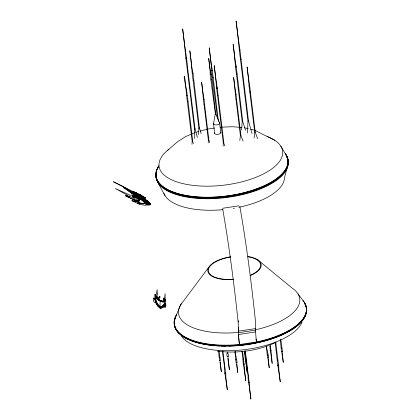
<?xml version="1.0" encoding="UTF-8"?>
<svg xmlns="http://www.w3.org/2000/svg" width="420" height="420" viewBox="0 0 420 420"><rect width="100%" height="100%" fill="white"/><g stroke="black" fill="none" stroke-linecap="round" stroke-linejoin="round"><path stroke-width="0.63" d="M303.051 300.547A66.559 28.445 -6.9 0 1 256.615 341.959L239.458 344.526C237.925 336.074 238.822 327.511 237.825 318.985C233.84 282.182 229.084 245.432 222.679 208.966M159.096 299.891L157.757 297.166L155.006 294.661L155.72 295.229C155.001 299.245 156.602 303.613 159.637 306.306C158.755 308.816 163.391 308.789 161.774 306.348C164.357 305.34 165.123 302.201 164.797 299.707L165.69 299.927L163.737 300.111L162.194 301.418C161.774 300.295 156.823 299.901 157.752 299.366L162.456 301.686L162.881 302.353M165.149 299.455L165.102 293.601L164.462 299.224L164.509 298.599M146.155 200.876L145.64 200.54C140.952 198.398 136.899 194.166 131.728 193.352L123.664 187.74L123.533 187.005L140.511 196.549L150.743 204.64L145.861 201.059L143.976 201.08M127.008 188.638L133.234 191.741L137.246 194.518L137.004 193.473L137.797 193.951M136.925 193.809L137.86 194.24L137.949 194.654L136.925 193.809L137.75 194.161L138.385 195.206L137.382 193.94M145.808 200.739L146.281 201.353L145.976 200.776M150.701 204.645L149.425 202.944L145.556 199.731L148.496 201.978L147.236 201.448M159.894 306.443L159.868 307.944L161.684 307.645M160.015 307.892L160.104 300.526L160.12 300.988M138.563 193.935L139.582 194.733L133.14 191.51L137.072 193.667L137.734 193.636L135.492 192.407M255.964 338.914L256.615 341.959C255.077 333.501 255.98 324.938 254.977 316.418C250.992 279.61 246.236 242.865 239.831 206.393M161.569 307.76L160.954 308.07L160.813 306.548L159.978 306.474M159.721 306.358L159.92 307.855M223.157 146.181L223.298 142.91L217.529 95.261C216.048 85.439 215.765 75.469 214.19 65.62M159.637 306.306L159.621 307.697M155.096 299.492L153.416 298.064C152.712 300.048 153.983 303.324 156.418 303.109M155.552 298.557L154.76 298.667L155.006 294.661L155.426 296.205L156.119 296.462L157.752 299.366M157.7 298.258L157.757 297.166M158.083 298.562L159.899 296.415L159.789 298.604L159.196 300.08M159.768 307.902L159.831 306.642M163.931 300.562L163.349 298.116L163.27 300.909M164.63 303.03L165.443 303.933L165.69 299.927L165.049 300.951L164.293 300.494L162.456 301.686M164.005 306.138C164.483 309.309 166.635 306.217 165.753 304.148L165.018 304.5L164.897 304.227L165.207 304.558L164.829 305.303L164.11 304.195M194.24 138.495L194.497 128.977L187.036 67.358C185.209 54.632 184.569 41.769 182.648 29.027M247.559 133.03L247.942 120.965L240.487 59.341C238.655 46.62 238.019 33.758 236.093 21.016C237.305 33.847 239.783 46.494 241.028 59.294L248.488 120.913L252.047 133.623M146.155 201.017L145.845 200.802M159.558 306.254L159.474 307.724L157.091 304.868L155.505 301.481L155.841 302.379L156.466 301.712M191.982 144.291L192.187 141.529L187.331 101.404C186.039 93.14 185.939 84.735 184.553 76.44M144.344 199.558L147.315 201.043L146.108 200.603M147.898 203.065L147.714 203.18M148.029 203.564L147.971 203.684M147.945 203.863L147.929 204.115M159.311 306.054L159.311 307.304M208.168 142.847L208.399 140.48L204.062 104.648C202.876 97.277 202.886 89.764 201.611 82.357M136.894 195.059C136.017 194.959 137.461 196.313 137.188 195.384M137.198 195.667L137.13 195.316L137.099 195.647M137.639 195.5L137.587 195.799M137.403 197.6L137.413 197.867M138.075 196.025L137.692 196.093M138.39 196.156L138.506 196.066M138.841 196.644C138.464 195.184 138.254 197.279 138.878 196.382M139.645 196.844L139.178 196.555L139.429 197.053M139.739 197.117L139.729 197.027M140.453 197.731L140.574 197.379M140.837 197.662C142.553 197.978 139.445 198.44 138.437 197.022L138.773 197.232M141.298 198.23L141.419 197.878M198.487 134.552L198.902 128.158L193.132 80.509C191.651 70.681 191.368 60.716 189.793 50.862M241.605 129.917L242.203 121.664L236.439 74.014C234.953 64.187 234.67 54.222 233.095 44.373M161.007 307.844L160.367 308.07L160.314 306.548M139.01 200.54L139.162 200.13M254.105 138.043L254.704 132.158L249.853 92.033C248.556 83.764 248.462 75.364 247.076 67.064M158.834 305.571C159.364 308.821 155.138 303.104 156.786 302.447M156.308 294.74L157.148 289.679L157.521 295.507M124.987 188.548L125.16 187.898L133.198 192.754L135.986 194.843L136.369 196.166M239.799 140.516L240.403 135.681L236.066 99.855C234.88 92.479 234.89 84.966 233.615 77.558M140.306 197.657L140.579 198.387M158.377 305.041L158.088 306.296L158.156 306.022M165.286 305.823L165.491 305.23L165.48 306.957M288.298 163.238L284.508 177.697A61.047 26.087 -6.9 0 1 238.775 207.307M147.761 202.214L145.918 201.254L150.78 204.582L149.268 204.965L147.284 204.74L150.628 204.719L146.044 201.569M146.323 203.086L148.433 203.138C153.059 205.632 147.683 204.95 146.963 203.238M150.78 204.582L147.457 202.225L150.549 204.782M147.268 205.007L144.601 205.286L139.655 204.23L140.165 202.965L142.978 203.569L144.501 203.406L147.268 205.007L147.452 204.677L145.672 202.031L142.506 199.28L139.382 197.132L133.99 194.45L137.361 197.568M157.941 304.453L157.621 305.519M184.611 76.435C182.522 75.086 189.053 98.238 186.638 95.251M208.745 58.49L210.31 70.943L211.16 74.597L210.662 74.855L210.178 74.686L210.137 70.959L208.688 58.495M193.394 143.535C192.402 139.608 191.735 142.301 192.728 141.477L187.367 95.366M211.16 74.597L215.686 113.831L215.413 113.972L210.178 74.686L211.145 74.545M209.706 142.616L208.934 140.396L208.399 140.48L208.94 140.427L204.603 104.601C203.994 97.151 202.193 89.854 201.668 82.352M239.179 50.148L239.773 50.353L239.999 49.975M224.737 145.945C224.018 142.49 222.847 142.863 223.839 142.863L218.075 95.214C217.166 85.312 215.066 75.563 214.247 65.615M233.672 77.553C234.208 85.055 235.988 92.353 236.607 99.802L240.944 135.629L240.44 135.618M247.133 67.058C247.805 75.5 249.601 83.643 250.394 91.98L255.25 132.106L254.746 132.095M219.051 350.868L220.463 360.738L219.497 360.88L219.854 360.591M227.078 352.879C228.175 351.745 229.031 357.42 227.829 357.084C226.916 357.467 226.207 352.658 227.619 352.826M227.273 389.697L224.879 373.086M235.468 351.519C234.208 351.887 238.838 365.08 236.219 362.712M246.435 364.182L245.9 364.266L244.351 351.477L244.629 351.335M242.471 351.246C243.999 361.074 244.487 370.902 245.795 380.777L243.427 364.119M250.871 398.99L249.265 386.237L248.425 382.436M272.144 363.253C272.26 357.541 269.75 351.771 270.07 346.332C271.997 351.046 270.564 358.118 272.197 363.248M266.878 346.164C265.54 346.553 270.396 360.37 267.708 357.992M283.258 362.26L281.642 351.367M280.208 381.759L277.814 365.153M280.822 339.617L282.471 351.44L281.505 351.587M137.555 201.149L138.448 198.434L139.472 199.658L138.863 201.516L137.377 201.689M138.537 201.527L139.214 199.474M128.279 196.329L125.9 195.473L126.163 196.103L137.776 201.71L138.254 200.513M165.753 304.148L165.307 304.762L165.165 304.3M143.992 200.172L140.805 198.067L144.286 199.925L143.53 199.379L140.732 198.03L144.501 200.277L138.453 196.959L140.264 197.741L140.527 197.3M159.259 299.975L162.026 301.334M158.781 300.216L160.198 300.804M161.579 301.487L162.057 301.245M141.524 198.56C140.322 200.676 144.716 201.227 144.538 203.38M157.526 303.828L157.091 304.868L157.421 304.469M159.899 296.415L158.235 298.83M164.829 305.303L164.199 304.017M154.76 298.667L155.211 300.562L155.93 300.163M155.012 299.528L155.72 299.366M155.211 300.562L155.132 300.263L155.862 299.911M160.75 300.883L160.676 300.562L160.167 300.893M159.427 307.561C159.196 303.618 160.162 309.477 158.676 306.831M160.115 307.923L160.062 306.5M160.146 306.521L160.241 307.955M165.417 300.416L164.566 300.121L164.293 300.494M161.579 307.902L161.301 306.479L161.774 306.348M162.23 306.143L162.619 307.598L162.572 307.01M162.661 305.875L163.175 307.193L162.619 307.598M163.07 305.545L163.653 306.8L163.128 307.282M163.448 305.156L164.099 306.338L163.606 306.894M165.443 303.933L165.16 304.647L164.388 303.639M163.795 304.705L164.509 305.807L164.052 306.432M157.143 303.156L156.634 304.08L157.001 303.739M164.566 300.121L164.797 299.707M136.642 195.059L136.82 195.473M136.957 195.101L136.616 195.216M139.997 197.101L140.343 197.096M140.915 197.516L141.199 198.114M140.879 198.041C142.978 199.017 138.574 196.991 139.734 197.605M165.448 305.419L165.569 306.673M164.462 305.902L164.871 305.225M155.269 300.51L155.505 301.481L156.182 300.946M157.873 298.489L158.597 297.644M126.263 189.362L126.667 188.858L132.389 192.218M208.803 267.22L180.726 304.742L176.626 314.354A66.559 28.445 -6.9 0 0 239.458 344.526L238.896 338.331M138.091 201.495L131.917 200.739L138.5 203.852L139.503 202.75L140.165 202.965M136.705 199.883L135.791 200.897L134.085 199.547M187.121 67.263L187.583 67.305C186.328 54.505 183.876 41.858 182.705 29.022M192.129 73.332L192.418 73.615L193.037 73.353L192.014 68.239L189.851 50.857M211.05 79.679L211.475 79.616M235.431 66.838L235.72 67.121L236.339 66.859L235.316 61.745L233.153 44.368M216.526 88.09L216.941 88.368L217.371 88.011M248.026 120.876L248.409 120.839M248.036 377.213L248.409 382.494M277.415 359.956L277.877 359.998L275.683 341.864M167.653 150.297L177.697 141.682L185.572 136.584L194.565 132.793M165.359 304.306L165.553 303.98L165.643 306.343M133.161 191.798L136.064 193.83M135.723 196.098L133.702 195.962L132.311 195.353L134.043 196.219M136.012 194.014L137.377 194.187L145.997 199.972L141.535 196.943M137.786 194.549L139.325 195.4L139.477 195.883M139.151 196.712L139.76 197.174M142.837 197.815L140.501 196.497M142.112 198.686L144.286 199.925M141.713 199.169L143.861 200.125L140.816 198.072L144.491 200.172L140.842 198.072L143.566 200.004M140.59 197.888L139.629 197.474L143.53 199.427M143.661 199.532L140.821 198.051L146.176 201.149L145.898 200.949M144.197 200.261L140.837 198.077L143.414 199.306L143.955 199.684L140.837 198.061L144.312 200.267M145.945 201.233L145.892 200.902M147.326 201.002L146.06 200.293L150.145 203.59M147.105 200.975L149.504 202.881L148.355 202.472M148.36 204.908L147.829 204.267L146.827 204.115L147.357 204.682M149.268 204.965L146.543 203.443M150.449 203.994L150.707 204.43M150.554 204.136L147.452 201.878M150.67 204.341L147.641 202.099M150.722 204.582L145.898 201.311M154.513 298.683L155.032 299.208M137.309 203.422L138.826 202.503L139.503 202.75M185.861 58.055C185.341 58.821 187.583 58.007 186.207 57.96M224.485 367.889L224.81 373.202M242.949 358.974L241.925 351.293M146.044 201.28L147.551 201.989M147.299 201.59L146.013 201.085L147.467 201.716M127.491 190.181L128.111 189.819L133.198 192.754M159.296 299.88L158.818 300.121L161.123 301.261M136.726 195.064L137.025 195.158M138.821 196.733L138.91 196.455M141.067 197.951L141.43 198.114L141.12 197.61M162.083 307.834L162.666 307.503M137.072 193.505L137.576 193.798L134.862 193.006L137.734 193.636M203.448 99.136C202.535 99.682 204.818 99.545 203.936 99.094M235.452 94.343C234.533 94.978 237.006 94.6 235.825 94.285M276.108 342.279C257.901 350.968 237.122 353.682 217.182 351.115M246.745 366.256L245.926 366.24L246.283 365.946M156.891 298.982L157.364 298.825M148.071 203.805L148.019 204.067M211.848 70.292L211.481 70.534L217.46 118.162M249.281 85.848C248.068 86.31 250.52 86.383 249.653 85.838M195.762 132.284L198.87 131.439M200.114 131.103L207.58 129.082L214.531 128.037M145.593 201.007L144.512 201.049M155.657 299.05L154.975 299.303M128.662 190.995L129.486 190.775L133.964 193.289M222.826 208.247L238.733 205.863M238.392 331.17L255.544 328.603M238.555 332.671L255.707 330.099M238.324 334.541L255.476 331.968M160.813 306.548L161.301 306.479M157.001 298.258L156.466 298.316L158.597 299.161M133.256 197.148L134.431 197.027L138.448 198.161M192.554 73.185L193.037 73.353L199.442 128.105L201.169 133.665M216.951 87.943L217.297 87.974M220.216 127.186L232.806 126.73L241.899 127.523M270.627 350.249L271.11 350.411L270.149 350.558M281.988 351.272L282.471 351.44M227.84 356.659L228.322 356.827M243.773 364.024L244.256 364.193L243.29 364.34M278.24 365.006L278.723 365.174L278.78 368.991L280.266 381.754M225.309 372.944L225.792 373.107L225.845 376.929L227.33 389.692M129.764 191.798L130.783 191.72L134.689 193.82M138.133 201.527L138.863 201.516M130.604 196.56C129.953 197.694 121.107 194.213 128.504 196.954M145.551 198.093L136.726 194.093M163.585 300.389L164.803 300.405M147.326 201.327L148.355 201.894M129.785 196.161L126.236 196.046L137.855 201.653M137.529 195.536L137.802 195.599M139.22 196.534L139.498 196.597M138.49 201.521L136.721 201.359M136.726 201.695L131.917 200.739M137.109 193.468L137.424 193.641L137.135 193.73M140.511 196.549L141.172 196.591L139.251 195.458M147.829 204.267L146.496 203.243M156.077 297.628L156.671 297.67M268.186 357.893L268.538 358.06M236.696 362.612L237.048 362.786M159.154 300.095L158.917 300.101M135.691 196.019L133.775 195.904M136.71 197.342L134.085 197.006L136.752 197.484M130.788 192.586L131.911 192.707L133.019 193.609L134.043 197.143M137.015 201.395L138.196 201.574L137.681 200.76L138.07 201.038M163.406 300.636L164.535 300.783M140.28 197.92L140.632 197.983M139.162 194.245L145.572 198.083L139.156 194.471M155.731 296.924L156.377 297.071M244.498 127.748L248.246 128.656M250.745 129.26L254.489 130.168L274.838 140.322M248.409 377.134L248.54 377.223C249.701 384.421 249.669 391.755 250.929 398.984M134.458 192.554L137.303 194.25M139.01 197.531L139.487 197.652L139.125 197.442M163.202 300.851L164.225 301.119M136.196 201.243L135.098 200.923C147.751 207.443 147.535 201.957 136.405 196.964L139.209 199.343M136.899 193.924L136.295 193.741L137.881 194.696M134.431 197.027L132.148 196.245M138.5 203.852L139.655 204.23M157.416 299.05L158.839 299.534M139.403 197.4L140.401 197.799M140.968 198.072L141.446 198.245M128.583 196.896L127.596 196.644L127.118 195.93M139.912 197.71L140.584 197.951L138.406 196.917L139.871 197.573M161.905 301.471L162.194 301.602M140.243 197.022L140.038 197.327L140.495 197.631M140.128 197.038L140.406 197.153M141.346 198.188L142.133 198.671M137.823 198.135L137.377 197.647L139.472 199.658M137.508 196.513L139.708 197.505M140.6 196.508L147.047 200.902M164.992 304.416L165.286 304.364L164.483 303.403M139.823 200.959L138.863 200.508M141.971 197.39L141.482 197.201L143.435 198.198M143.372 199.337L137.356 196.518M141.251 196.817L140.464 196.508L141.298 196.849M142.984 199.972L146.328 201.484M162.981 301.04L163.884 301.403M142.385 196.098L145.257 197.993M141.451 196.943L140.432 196.529L141.524 196.985M138.653 199.379L132.689 196.513M141.703 197.09L140.401 196.56L141.803 197.153M141.992 197.274L140.375 196.597L142.501 197.589M142.238 196.313L142.916 196.586L139.724 194.539M142.328 197.479L140.348 196.639L142.128 197.353M142.448 198.072L143.488 198.518M141.466 197.295L143.209 198.046M141.545 195.736L141.95 195.914M141.351 198.272L141.981 198.518M141.409 197.222L143.052 197.946M136.405 199.626L131.208 197.206M141.288 195.899L141.787 196.119M136.474 193.258L133.061 191.678L135.623 192.953M136.185 193.384L134.689 192.707M141.351 197.143L142.884 197.831M139.057 197.19L140.107 197.621M141.509 198.35L140.779 197.978L144.532 200.23L142.202 199.038M140.595 195.31L141.094 195.536M149.153 203.27L150.549 203.963L147.32 201.747M139.472 194.791L140.049 195.059M139.493 195.074L140.138 195.374M123.181 186.443L113.405 181.771L122.908 186.701M139.871 197.489L140.39 197.731M144.391 200.282L140.816 198.051L144.522 200.256L140.847 198.077L143.729 199.521M149.499 203.71L150.696 204.183L147.562 201.994M138.101 194.423L138.815 194.759M147.43 204.514L144.596 203.123M212.321 70.303L218.395 121.333M255.171 132.032L257.675 138.768M240.865 135.555L243.143 141.23M138.395 196.849L139.046 197.164M277.809 365.363L278.723 365.174L277.867 359.966M249.249 382.263L249.134 382.61L248.425 382.546M140.469 198.025L144.433 200.056M141.109 198.66L142.359 199.447M131.654 195.883L115.364 188.543L127.376 195.2M142.385 197.836L142.978 198.125M148.312 203.674L149.431 204.23M133.14 191.51L138.495 194.129M125.874 188.076L123.606 186.947L133.098 193.547L134.117 197.08M125.801 188.134L123.533 187.005L131.911 192.707L135.366 194.339M123.664 187.74L128.924 190.36M141.178 196.985L142.401 197.6M141.073 197.017L142.422 197.678M141.047 197.117L142.417 197.72M145.509 200.062L146.134 200.377M146.591 201.138L145.877 200.786L146.853 201.338M139.876 197.883L141.041 198.46L140.71 198.02M148.617 202.855L150.187 203.637M136.93 197.39L141.225 199.731M149.609 203.784L150.78 204.367M147.829 203.254L150.454 204.556M146.942 203.742L148.024 204.278M125.9 195.473L128.825 196.928M135.749 200.975L138.826 202.503M156.119 296.462L154.959 294.751M141.482 198.366L143.808 199.584M140.616 198.266L140.999 198.466M139.361 197.258L139.739 197.458M135.098 192.439L136.752 193.326M143.882 199.642L140.837 198.067L144.454 200.282M154.875 299.681L153.416 298.064M142.007 198.566L142.574 198.881M143.215 198.44L144.202 198.986M156.691 297.848L158.382 298.772M139.776 194.796L140.564 195.248M162.734 301.198L163.511 301.644M143.955 199.017L146.396 200.456M130.673 191.147L131.544 191.683M140.196 197.064L140.49 197.342M137.897 196.109L137.55 195.793M138.742 196.665L138.448 196.382M140.432 197.662L140.18 197.363M137.755 198.109L137.503 197.809M144.611 199.563L146.779 200.912M156.261 297.139L158.188 298.379M145.173 200.072L147.588 201.642M149.504 202.881L150.334 203.716L146.99 201.453M147.284 201.716L150.523 203.936M133.99 194.45L137.986 197.873M141.419 198.497L142.968 199.736M146.213 201.217L145.898 200.991L146.249 201.285M163.989 300.825L164.687 301.34M155.479 296.116L158.02 297.974M144.527 200.193L141.383 198.655L141.645 198.928M141.23 198.408L140.758 198.046L141.041 198.319M145.499 201.18L148.05 203.238M257.801 259.875L292.079 288.046A61.047 26.087 -6.9 0 1 255.355 329.789M155.662 295.754L157.873 297.57M144.611 199.642L142.391 197.93L142.632 198.765M139.561 196.655L139.246 196.723M137.739 195.615L138.038 196.03M145.084 201.206L147.462 203.27M163.648 301.114L164.288 301.681M144.601 199.647L145.415 200.393M144.58 201.169L147.373 203.831M236.276 66.759L242.744 121.616L245.564 130.258M187.546 67.247L195.037 128.924L197.337 137.398M219.566 122.955L215.68 113.804L215.282 113.767L213.518 123.863L214.662 133.319M243.374 358.958L242.865 359.063L243.275 364.282M224.91 367.873L225.792 373.107L224.826 373.254M163.28 301.355L163.853 301.959M137.739 196.056L137.503 195.626M138.39 198.314L138.133 198.035M162.881 301.544L163.385 302.185M140.007 198.917L139.382 197.132M297.953 293.832L304.442 302.458M138.547 196.445L138.448 196.287M140.632 199.322L140.48 197.846M280.822 146.218L285.847 154.691A66.302 28.334 -6.9 0 1 221.12 196.597A66.302 28.334 -6.9 0 1 158.529 166.541M158.009 182.774L165.008 195.61M137.198 193.909L137.377 194.313M155.72 295.229L155.899 295.843M131.728 193.352L132.741 196.854M269.866 346.463L270.406 346.416L270.175 344.484M244.351 351.477L244.897 351.425L245.359 355.262M227.819 358.187L229.352 369.663M219.933 361.893L221.251 371.553M246.298 366.76L247.107 372.188M267.991 359.084L269.189 367.726M236.502 363.809L237.699 372.445M163.643 300.589L163.349 298.116M209.27 47.948L211.433 65.326L212.457 70.439L211.964 70.702L211.481 70.534L211.255 65.341L209.213 47.954M280.276 339.67L281.494 351.535M275.216 342.562L277.746 365.264M266.338 346.217L267.561 358.155M219.66 123.291L220.804 132.746M245.327 350.674L248.54 377.223L248.262 377.365L244.781 350.721M245.516 356.543L246.215 362.297M234.922 351.572L236.072 362.875M222.905 351.094L224.947 367.931L224.668 368.072L222.364 351.146M218.505 350.915L219.487 360.827M158.12 305.886L158.099 305.529M229.409 369.658L228.165 358.134M283.311 362.255L282.287 352.548M269.241 367.721L268.343 359.053M237.752 372.44L236.854 363.772M221.303 371.548L220.28 361.846M247.165 372.183L246.65 366.728M238.571 334.782L238.786 337.144M238.25 320.591L238.329 321.951M160.708 300.757L160.718 301.098M160.167 306.526L160.193 308.044M238.418 330.293L238.413 327.122L238.355 332.419A61.047 26.087 -6.9 0 1 181.66 303.345M304.484 302.778A66.559 28.445 -6.9 0 1 239.5 344.852A66.559 28.445 -6.9 0 1 176.668 314.675M306.306 311.236A66.302 28.334 -6.9 0 1 286.43 332.671M285.894 332.95A66.302 28.334 -6.9 0 1 256.667 342.82M256.053 342.946A66.302 28.334 -6.9 0 1 239.578 345.382M237.605 345.555A66.302 28.334 -6.9 0 1 229.01 345.996M225.75 346.033A66.302 28.334 -6.9 0 1 221.24 345.959M219.928 345.907A66.302 28.334 -6.9 0 1 216.027 345.681M214.746 345.581A66.302 28.334 -6.9 0 1 210.966 345.198M209.738 345.046A66.302 28.334 -6.9 0 1 206.745 344.62M206.078 344.51A66.302 28.334 -6.9 0 1 190.024 340.132M188.806 339.607A66.302 28.334 -6.9 0 1 182.931 336.399M179.219 333.401A66.302 28.334 -6.9 0 1 175.634 328.398M175.166 327.212A66.302 28.334 -6.9 0 1 174.704 325.39M302.017 322.271A62.255 26.607 -6.9 0 1 243.112 349.839A62.255 26.607 -6.9 0 1 181.235 335.785M304.521 303.098A66.559 28.445 -6.9 0 1 248.183 344.122A66.559 28.445 -6.9 0 1 174.232 322.633M174.4 320.896A66.559 28.445 -6.9 0 1 176.358 315.583M304.899 303.991A66.559 28.445 -6.9 0 1 247.511 344.547A66.559 28.445 -6.9 0 1 174.269 322.954M174.689 320.045A66.559 28.445 -6.9 0 1 175.266 318.266M248.152 256.541A26.859 11.482 -6.9 0 1 250.483 275.489M233.531 279.452A26.859 11.482 -6.9 0 1 207.847 271.12A26.859 11.482 -6.9 0 1 230.412 256.809M247.889 256.762A26.339 11.256 -6.9 0 1 250.173 275.342M233.546 279.227A26.339 11.256 -6.9 0 1 208.367 271.058A26.339 11.256 -6.9 0 1 230.491 257.019M267.104 136.385A62.255 26.607 -6.9 0 1 265.902 172.631A62.255 26.607 -6.9 0 1 182.584 183.54A62.255 26.607 -6.9 0 1 168.998 149.231M220.71 132.41A3.087 1.318 -6.9 0 1 217.697 134.363A3.087 1.318 -6.9 0 1 214.778 132.967M234.439 208.136A61.047 26.087 -6.9 0 1 233.184 208.352M223.041 209.664A61.047 26.087 -6.9 0 1 163.853 193.284M286.262 156.025A66.559 28.445 -6.9 0 1 229.924 197.043A66.559 28.445 -6.9 0 1 155.972 175.555M286.209 155.563A66.559 28.445 -6.9 0 1 227.892 196.87A66.559 28.445 -6.9 0 1 156.088 173.36M219.272 122.661A3.087 1.318 -6.9 0 1 216.552 124.908A3.087 1.318 -6.9 0 1 213.953 123.155M285.506 154.14A66.559 28.445 -6.9 0 1 222.401 197.053A66.559 28.445 -6.9 0 1 158.34 166.997M285.448 153.678A66.559 28.445 -6.9 0 1 221.267 196.697A66.559 28.445 -6.9 0 1 158.897 165.585M146.165 200.954L145.761 200.676L146.16 200.928M193.142 80.477L193.678 80.456L193.142 80.477M187.341 101.372L187.871 101.351L187.341 101.372M194.507 128.945L195.037 128.924L194.507 128.945M212.562 77.564L213.097 77.543L212.562 77.564M204.073 104.617L204.603 104.601L204.099 104.591M198.912 128.126L199.442 128.105L198.938 128.095M217.539 95.23L218.075 95.214L217.571 95.204M240.497 59.309L241.028 59.294L240.497 59.309M236.444 73.983L236.98 73.962L236.476 73.952M236.077 99.823L236.607 99.802L236.077 99.823M249.863 92.001L250.394 91.98L249.863 92.001M242.214 121.632L242.744 121.616L242.24 121.601M219.303 357.394L219.839 357.373L219.303 357.394M235.935 359.798L236.465 359.782L235.935 359.798M267.425 355.079L267.955 355.063L267.425 355.079M281.311 348.096L281.846 348.075L281.337 348.065M135.996 194.906L133.408 194.649L135.996 194.906M140.894 196.623L140.569 196.497L140.905 196.628M141.892 198.66L140.842 198.077L141.887 198.665"/></g></svg>
